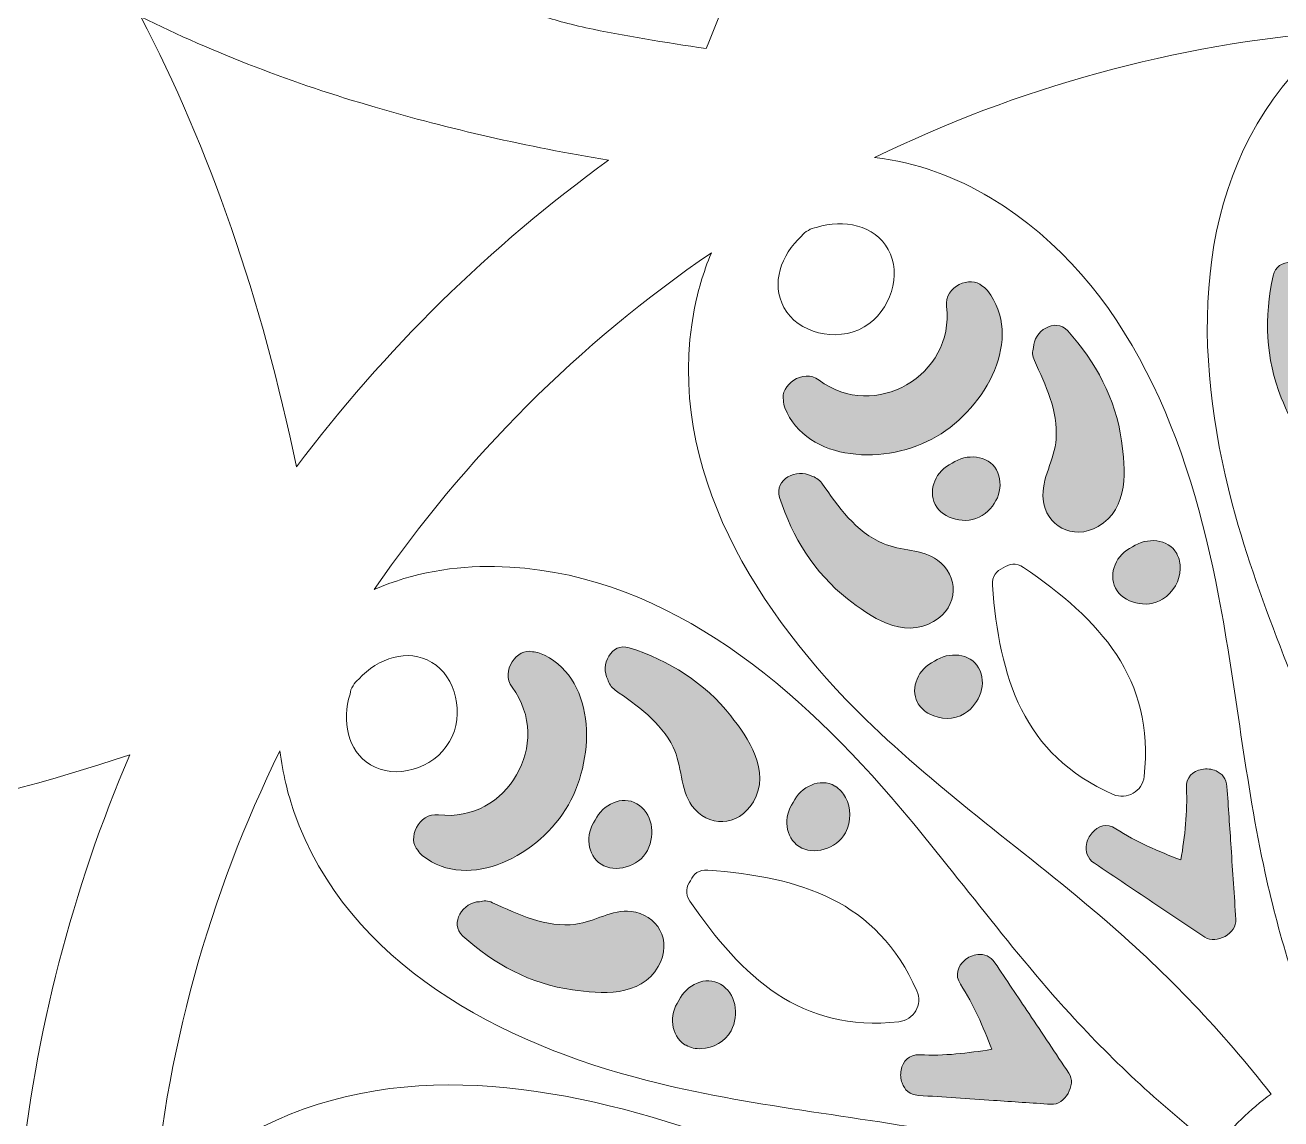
# Model space of a CAD drawing. Header units: millimetres. Extents: x -197 to 1097, y -667 to 136.
# Drawn here: x 317.7 to 378.3, y -41.9 to 10.8 of the extents above; entities that cross this region are included whole.
import ezdxf

# ---------------------------------------------------------------- set-up
doc = ezdxf.new("R2010")
doc.units = ezdxf.units.MM
doc.header["$MEASUREMENT"] = 0
doc.layers.add('engraving', color=7, linetype='Continuous')
doc.layers.add('Layer 5', color=7, linetype='Continuous')

# ---------------------------------------------------------------- blocks, each defined once
blk = doc.blocks.new('block 2')
at = {"layer": 'engraving'}
h = blk.add_hatch(color=1, dxfattribs=at)
h.dxf.hatch_style = 2
edge = h.paths.add_edge_path()
edge.add_spline(control_points=[(381.362, -10.167), (382.821, -10.156), (383.506, -8.852), (383.007, -7.7), (382.641, -6.856), (381.694, -6.427), (381.141, -5.701), (380.264, -4.549), (380.155, -3.046), (380.029, -1.7), (380.007, -1.463), (379.903, -1.276), (379.756, -1.136), (379.369, -0.48), (378.121, -0.36), (377.922, -1.27), (377.491, -3.237), (377.552, -5.251), (378.318, -7.15), (378.817, -8.385), (379.637, -10.181), (381.362, -10.167)], knot_values=[0, 0, 0, 0, 1, 1, 1, 2, 2, 2, 3, 3, 3, 4, 4, 4, 5, 5, 5, 6, 6, 6, 7, 7, 7, 7], degree=3, periodic=1)
h = blk.add_hatch(color=1, dxfattribs=at)
h.dxf.hatch_style = 2
edge = h.paths.add_edge_path()
edge.add_spline(control_points=[(354.373, -7.622), (355.436, -10.274), (359.302, -10.417), (361.691, -9.013), (364.074, -7.611), (365.931, -4.253), (364.145, -1.98), (364.068, -1.882), (363.976, -1.809), (363.879, -1.753), (363.357, -1.228), (362.054, -1.773), (362.171, -2.745), (362.572, -6.063), (358.695, -8.3), (356.023, -6.295), (355.241, -5.708), (354.114, -6.564), (354.309, -7.279), (354.31, -7.391), (354.327, -7.506), (354.373, -7.622)], knot_values=[0, 0, 0, 0, 1, 1, 1, 2, 2, 2, 3, 3, 3, 4, 4, 4, 5, 5, 5, 6, 6, 6, 7, 7, 7, 7], degree=3, periodic=1)
h = blk.add_hatch(color=1, dxfattribs=at)
h.dxf.hatch_style = 2
edge = h.paths.add_edge_path()
edge.add_spline(control_points=[(366.362, -4.725), (366.305, -4.92), (366.308, -5.133), (366.408, -5.35), (366.945, -6.519), (367.551, -7.777), (367.458, -9.133), (367.39, -10.124), (366.734, -11.044), (366.829, -12.035), (366.951, -13.291), (368.231, -14.062), (369.488, -13.349), (370.983, -12.501), (370.806, -10.53), (370.615, -9.214), (370.32, -7.185), (369.378, -5.416), (368.018, -3.924), (367.391, -3.236), (366.369, -3.962), (366.362, -4.725)], knot_values=[0, 0, 0, 0, 1, 1, 1, 2, 2, 2, 3, 3, 3, 4, 4, 4, 5, 5, 5, 6, 6, 6, 7, 7, 7, 7], degree=3, periodic=1)
h = blk.add_hatch(color=1, dxfattribs=at)
h.dxf.hatch_style = 2
edge = h.paths.add_edge_path()
edge.add_spline(control_points=[(364.576, -10.619), (364.178, -9.906), (363.138, -9.814), (362.439, -10.301), (361.661, -10.656), (361.263, -11.568), (361.624, -12.285), (361.981, -12.994), (363.127, -13.306), (363.891, -12.823), (364.666, -12.333), (364.984, -11.353), (364.576, -10.619)], knot_values=[0, 0, 0, 0, 1, 1, 1, 2, 2, 2, 3, 3, 3, 4, 4, 4, 4], degree=3, periodic=1)
h = blk.add_hatch(color=1, dxfattribs=at)
h.dxf.hatch_style = 2
edge = h.paths.add_edge_path()
edge.add_spline(control_points=[(357.403, -16.842), (358.453, -17.662), (360.061, -18.807), (361.548, -17.933), (362.806, -17.194), (362.748, -15.722), (361.739, -14.974), (361, -14.426), (359.965, -14.528), (359.123, -14.175), (357.788, -13.616), (356.942, -12.369), (356.16, -11.266), (356.022, -11.072), (355.839, -10.963), (355.641, -10.914), (354.978, -10.54), (353.838, -11.06), (354.12, -11.947), (354.73, -13.867), (355.791, -15.581), (357.403, -16.842)], knot_values=[0, 0, 0, 0, 1, 1, 1, 2, 2, 2, 3, 3, 3, 4, 4, 4, 5, 5, 5, 6, 6, 6, 7, 7, 7, 7], degree=3, periodic=1)
h = blk.add_hatch(color=1, dxfattribs=at)
h.dxf.hatch_style = 2
edge = h.paths.add_edge_path()
edge.add_spline(control_points=[(370.32, -16.319), (370.677, -17.028), (371.823, -17.34), (372.587, -16.857), (373.119, -16.52), (373.429, -15.952), (373.443, -15.392), (373.449, -15.141), (373.4, -14.891), (373.276, -14.664), (373.274, -14.661), (373.274, -14.657), (373.272, -14.654), (372.874, -13.94), (371.834, -13.848), (371.135, -14.335), (370.357, -14.69), (369.959, -15.602), (370.32, -16.319)], knot_values=[0, 0, 0, 0, 1, 1, 1, 2, 2, 2, 3, 3, 3, 4, 4, 4, 5, 5, 5, 6, 6, 6, 6], degree=3, periodic=1)
h = blk.add_hatch(color=1, dxfattribs=at)
h.dxf.hatch_style = 2
edge = h.paths.add_edge_path()
edge.add_spline(control_points=[(336.903, -29.223), (339.149, -30.988), (342.568, -29.179), (343.935, -26.769), (345.298, -24.363), (345.227, -20.526), (342.544, -19.451), (342.428, -19.405), (342.313, -19.388), (342.2, -19.387), (341.486, -19.194), (340.63, -20.318), (341.217, -21.101), (343.223, -23.774), (340.984, -27.649), (337.668, -27.249), (336.697, -27.132), (336.149, -28.436), (336.675, -28.958), (336.732, -29.055), (336.804, -29.146), (336.903, -29.223)], knot_values=[0, 0, 0, 0, 1, 1, 1, 2, 2, 2, 3, 3, 3, 4, 4, 4, 5, 5, 5, 6, 6, 6, 7, 7, 7, 7], degree=3, periodic=1)
h = blk.add_hatch(color=1, dxfattribs=at)
h.dxf.hatch_style = 2
edge = h.paths.add_edge_path()
edge.add_spline(control_points=[(346.189, -21.238), (347.238, -21.982), (348.392, -22.768), (348.99, -23.989), (349.426, -24.881), (349.318, -26.006), (349.896, -26.817), (350.629, -27.844), (352.123, -27.872), (352.855, -26.626), (353.727, -25.143), (352.587, -23.525), (351.764, -22.481), (350.495, -20.871), (348.794, -19.81), (346.87, -19.198), (345.983, -18.916), (345.461, -20.056), (345.836, -20.72), (345.885, -20.917), (345.994, -21.1), (346.189, -21.238)], knot_values=[0, 0, 0, 0, 1, 1, 1, 2, 2, 2, 3, 3, 3, 4, 4, 4, 5, 5, 5, 6, 6, 6, 7, 7, 7, 7], degree=3, periodic=1)
h = blk.add_hatch(color=1, dxfattribs=at)
h.dxf.hatch_style = 2
edge = h.paths.add_edge_path()
edge.add_spline(control_points=[(361.584, -19.849), (360.807, -20.204), (360.409, -21.116), (360.769, -21.833), (360.78, -21.854), (360.798, -21.871), (360.81, -21.892), (360.934, -22.103), (361.128, -22.274), (361.361, -22.396), (361.862, -22.657), (362.531, -22.691), (363.036, -22.371), (363.811, -21.881), (364.13, -20.901), (363.721, -20.168), (363.323, -19.454), (362.284, -19.362), (361.584, -19.849)], knot_values=[0, 0, 0, 0, 1, 1, 1, 2, 2, 2, 3, 3, 3, 4, 4, 4, 5, 5, 5, 6, 6, 6, 6], degree=3, periodic=1)
h = blk.add_hatch(color=1, dxfattribs=at)
h.dxf.hatch_style = 2
edge = h.paths.add_edge_path()
edge.add_spline(control_points=[(370.343, -27.925), (369.91, -27.634), (369.468, -27.791), (369.192, -28.115), (369.054, -28.272), (368.959, -28.468), (368.922, -28.671), (368.86, -29.005), (368.955, -29.357), (369.305, -29.584), (370.309, -30.258), (371.313, -30.931), (372.318, -31.604), (373.09, -32.121), (373.861, -32.638), (374.632, -33.155), (375.182, -33.525), (376.173, -32.953), (376.128, -32.291), (376.05, -31.141), (375.973, -29.991), (375.896, -28.84), (375.831, -27.858), (375.765, -26.875), (375.698, -25.893), (375.679, -25.51), (375.46, -25.259), (375.177, -25.133), (374.964, -25.038), (374.715, -25.014), (374.483, -25.06), (374.065, -25.137), (373.708, -25.44), (373.743, -25.961), (373.802, -27.125), (373.665, -28.273), (373.477, -29.427), (372.383, -29.013), (371.321, -28.558), (370.343, -27.925)], knot_values=[0, 0, 0, 0, 1, 1, 1, 2, 2, 2, 3, 3, 3, 4, 4, 4, 5, 5, 5, 6, 6, 6, 7, 7, 7, 8, 8, 8, 9, 9, 9, 10, 10, 10, 11, 11, 11, 12, 12, 12, 13, 13, 13, 13], degree=3, periodic=1)
h = blk.add_hatch(color=1, dxfattribs=at)
h.dxf.hatch_style = 2
edge = h.paths.add_edge_path()
edge.add_spline(control_points=[(357.293, -28.114), (357.586, -27.556), (357.57, -26.909), (357.302, -26.417), (357.182, -26.197), (357.015, -26.005), (356.794, -25.87), (356.791, -25.868), (356.788, -25.865), (356.785, -25.863), (356.083, -25.444), (355.137, -25.884), (354.775, -26.656), (354.279, -27.352), (354.391, -28.341), (355.061, -28.781), (355.725, -29.217), (356.874, -28.914), (357.293, -28.114)], knot_values=[0, 0, 0, 0, 1, 1, 1, 2, 2, 2, 3, 3, 3, 4, 4, 4, 5, 5, 5, 6, 6, 6, 6], degree=3, periodic=1)
h = blk.add_hatch(color=1, dxfattribs=at)
h.dxf.hatch_style = 2
edge = h.paths.add_edge_path()
edge.add_spline(control_points=[(345.513, -29.636), (346.177, -30.072), (347.326, -29.769), (347.746, -28.969), (348.171, -28.156), (347.957, -27.148), (347.237, -26.718), (346.535, -26.298), (345.589, -26.739), (345.227, -27.51), (344.731, -28.206), (344.843, -29.195), (345.513, -29.636)], knot_values=[0, 0, 0, 0, 1, 1, 1, 2, 2, 2, 3, 3, 3, 4, 4, 4, 4], degree=3, periodic=1)
h = blk.add_hatch(color=1, dxfattribs=at)
h.dxf.hatch_style = 2
edge = h.paths.add_edge_path()
edge.add_spline(control_points=[(346.957, -31.907), (346.043, -31.802), (345.198, -32.408), (344.293, -32.523), (342.857, -32.707), (341.501, -32.05), (340.272, -31.486), (340.055, -31.386), (339.842, -31.383), (339.647, -31.44), (338.885, -31.448), (338.158, -32.468), (338.846, -33.095), (340.334, -34.453), (342.109, -35.407), (344.136, -35.692), (345.456, -35.879), (347.421, -36.066), (348.271, -34.566), (348.991, -33.296), (348.205, -32.051), (346.957, -31.907)], knot_values=[0, 0, 0, 0, 1, 1, 1, 2, 2, 2, 3, 3, 3, 4, 4, 4, 5, 5, 5, 6, 6, 6, 7, 7, 7, 7], degree=3, periodic=1)
h = blk.add_hatch(color=1, dxfattribs=at)
h.dxf.hatch_style = 2
edge = h.paths.add_edge_path()
edge.add_spline(control_points=[(359.982, -39.561), (359.941, -39.766), (359.957, -39.983), (360.026, -40.178), (360.139, -40.498), (360.398, -40.755), (360.815, -40.776), (362.021, -40.859), (363.228, -40.939), (364.434, -41.019), (365.361, -41.081), (366.287, -41.143), (367.214, -41.206), (367.875, -41.251), (368.447, -40.26), (368.077, -39.71), (367.435, -38.753), (366.793, -37.795), (366.151, -36.837), (365.603, -36.019), (365.055, -35.2), (364.506, -34.383), (364.298, -34.061), (363.983, -33.954), (363.674, -33.986), (363.442, -34.011), (363.214, -34.114), (363.037, -34.269), (362.713, -34.546), (362.556, -34.987), (362.847, -35.421), (363.48, -36.399), (363.935, -37.461), (364.349, -38.555), (363.195, -38.743), (362.047, -38.88), (360.884, -38.821), (360.363, -38.786), (360.059, -39.143), (359.982, -39.561)], knot_values=[0, 0, 0, 0, 1, 1, 1, 2, 2, 2, 3, 3, 3, 4, 4, 4, 5, 5, 5, 6, 6, 6, 7, 7, 7, 8, 8, 8, 9, 9, 9, 10, 10, 10, 11, 11, 11, 12, 12, 12, 13, 13, 13, 13], degree=3, periodic=1)
h = blk.add_hatch(color=1, dxfattribs=at)
h.dxf.hatch_style = 2
edge = h.paths.add_edge_path()
edge.add_spline(control_points=[(349.547, -38.332), (349.567, -38.345), (349.591, -38.351), (349.612, -38.363), (349.825, -38.484), (350.078, -38.535), (350.341, -38.523), (350.906, -38.499), (351.502, -38.194), (351.78, -37.665), (352.205, -36.853), (351.992, -35.844), (351.271, -35.414), (350.569, -34.995), (349.623, -35.435), (349.261, -36.206), (348.765, -36.903), (348.877, -37.891), (349.547, -38.332)], knot_values=[0, 0, 0, 0, 1, 1, 1, 2, 2, 2, 3, 3, 3, 4, 4, 4, 5, 5, 5, 6, 6, 6, 6], degree=3, periodic=1)
at = {"layer": 'engraving', "lineweight": 0}
for points, knots in [([(381.362, -10.167), (382.821, -10.156), (383.506, -8.852), (383.007, -7.7), (382.641, -6.856), (381.694, -6.427), (381.141, -5.701), (380.264, -4.549), (380.155, -3.046), (380.029, -1.7), (380.007, -1.463), (379.903, -1.276), (379.756, -1.136), (379.369, -0.48), (378.121, -0.36), (377.922, -1.27), (377.491, -3.237), (377.552, -5.251), (378.318, -7.15), (378.817, -8.385), (379.637, -10.181), (381.362, -10.167)], [0, 0, 0, 0, 1, 1, 1, 2, 2, 2, 3, 3, 3, 4, 4, 4, 5, 5, 5, 6, 6, 6, 7, 7, 7, 7]), ([(354.373, -7.622), (355.436, -10.274), (359.302, -10.417), (361.691, -9.013), (364.074, -7.611), (365.931, -4.253), (364.145, -1.98), (364.068, -1.882), (363.976, -1.809), (363.879, -1.753), (363.357, -1.228), (362.054, -1.773), (362.171, -2.745), (362.572, -6.063), (358.695, -8.3), (356.023, -6.295), (355.241, -5.708), (354.114, -6.564), (354.309, -7.279), (354.31, -7.391), (354.327, -7.506), (354.373, -7.622)], [0, 0, 0, 0, 1, 1, 1, 2, 2, 2, 3, 3, 3, 4, 4, 4, 5, 5, 5, 6, 6, 6, 7, 7, 7, 7]), ([(366.362, -4.725), (366.305, -4.92), (366.308, -5.133), (366.408, -5.35), (366.945, -6.519), (367.551, -7.777), (367.458, -9.133), (367.39, -10.124), (366.734, -11.044), (366.829, -12.035), (366.951, -13.291), (368.231, -14.062), (369.488, -13.349), (370.983, -12.501), (370.806, -10.53), (370.615, -9.214), (370.32, -7.185), (369.378, -5.416), (368.018, -3.924), (367.391, -3.236), (366.369, -3.962), (366.362, -4.725)], [0, 0, 0, 0, 1, 1, 1, 2, 2, 2, 3, 3, 3, 4, 4, 4, 5, 5, 5, 6, 6, 6, 7, 7, 7, 7]), ([(364.576, -10.619), (364.178, -9.906), (363.138, -9.814), (362.439, -10.301), (361.661, -10.656), (361.263, -11.568), (361.624, -12.285), (361.981, -12.994), (363.127, -13.306), (363.891, -12.823), (364.666, -12.333), (364.984, -11.353), (364.576, -10.619)], [0, 0, 0, 0, 1, 1, 1, 2, 2, 2, 3, 3, 3, 4, 4, 4, 4]), ([(357.403, -16.842), (358.453, -17.662), (360.061, -18.807), (361.548, -17.933), (362.806, -17.194), (362.748, -15.722), (361.739, -14.974), (361, -14.426), (359.965, -14.528), (359.123, -14.175), (357.788, -13.616), (356.942, -12.369), (356.16, -11.266), (356.022, -11.072), (355.839, -10.963), (355.641, -10.914), (354.978, -10.54), (353.838, -11.06), (354.12, -11.947), (354.73, -13.867), (355.791, -15.581), (357.403, -16.842)], [0, 0, 0, 0, 1, 1, 1, 2, 2, 2, 3, 3, 3, 4, 4, 4, 5, 5, 5, 6, 6, 6, 7, 7, 7, 7]), ([(370.32, -16.319), (370.677, -17.028), (371.823, -17.34), (372.587, -16.857), (373.119, -16.52), (373.429, -15.952), (373.443, -15.392), (373.449, -15.141), (373.4, -14.891), (373.276, -14.664), (373.274, -14.661), (373.274, -14.657), (373.272, -14.654), (372.874, -13.94), (371.834, -13.848), (371.135, -14.335), (370.357, -14.69), (369.959, -15.602), (370.32, -16.319)], [0, 0, 0, 0, 1, 1, 1, 2, 2, 2, 3, 3, 3, 4, 4, 4, 5, 5, 5, 6, 6, 6, 6]), ([(336.903, -29.223), (339.149, -30.988), (342.568, -29.179), (343.935, -26.769), (345.298, -24.363), (345.227, -20.526), (342.544, -19.451), (342.428, -19.405), (342.313, -19.388), (342.2, -19.387), (341.486, -19.194), (340.63, -20.318), (341.217, -21.101), (343.223, -23.774), (340.984, -27.649), (337.668, -27.249), (336.697, -27.132), (336.149, -28.436), (336.675, -28.958), (336.732, -29.055), (336.804, -29.146), (336.903, -29.223)], [0, 0, 0, 0, 1, 1, 1, 2, 2, 2, 3, 3, 3, 4, 4, 4, 5, 5, 5, 6, 6, 6, 7, 7, 7, 7]), ([(346.189, -21.238), (347.238, -21.982), (348.392, -22.768), (348.99, -23.989), (349.426, -24.881), (349.318, -26.006), (349.896, -26.817), (350.629, -27.844), (352.123, -27.872), (352.855, -26.626), (353.727, -25.143), (352.587, -23.525), (351.764, -22.481), (350.495, -20.871), (348.794, -19.81), (346.87, -19.198), (345.983, -18.916), (345.461, -20.056), (345.836, -20.72), (345.885, -20.917), (345.994, -21.1), (346.189, -21.238)], [0, 0, 0, 0, 1, 1, 1, 2, 2, 2, 3, 3, 3, 4, 4, 4, 5, 5, 5, 6, 6, 6, 7, 7, 7, 7]), ([(361.584, -19.849), (360.807, -20.204), (360.409, -21.116), (360.769, -21.833), (360.78, -21.854), (360.798, -21.871), (360.81, -21.892), (360.934, -22.103), (361.128, -22.274), (361.361, -22.396), (361.862, -22.657), (362.531, -22.691), (363.036, -22.371), (363.811, -21.881), (364.13, -20.901), (363.721, -20.168), (363.323, -19.454), (362.284, -19.362), (361.584, -19.849)], [0, 0, 0, 0, 1, 1, 1, 2, 2, 2, 3, 3, 3, 4, 4, 4, 5, 5, 5, 6, 6, 6, 6]), ([(370.343, -27.925), (369.91, -27.634), (369.468, -27.791), (369.192, -28.115), (369.054, -28.272), (368.959, -28.468), (368.922, -28.671), (368.86, -29.005), (368.955, -29.357), (369.305, -29.584), (370.309, -30.258), (371.313, -30.931), (372.318, -31.604), (373.09, -32.121), (373.861, -32.638), (374.632, -33.155), (375.182, -33.525), (376.173, -32.953), (376.128, -32.291), (376.05, -31.141), (375.973, -29.991), (375.896, -28.84), (375.831, -27.858), (375.765, -26.875), (375.698, -25.893), (375.679, -25.51), (375.46, -25.259), (375.177, -25.133), (374.964, -25.038), (374.715, -25.014), (374.483, -25.06), (374.065, -25.137), (373.708, -25.44), (373.743, -25.961), (373.802, -27.125), (373.665, -28.273), (373.477, -29.427), (372.383, -29.013), (371.321, -28.558), (370.343, -27.925)], [0, 0, 0, 0, 1, 1, 1, 2, 2, 2, 3, 3, 3, 4, 4, 4, 5, 5, 5, 6, 6, 6, 7, 7, 7, 8, 8, 8, 9, 9, 9, 10, 10, 10, 11, 11, 11, 12, 12, 12, 13, 13, 13, 13]), ([(357.293, -28.114), (357.586, -27.556), (357.57, -26.909), (357.302, -26.417), (357.182, -26.197), (357.015, -26.005), (356.794, -25.87), (356.791, -25.868), (356.788, -25.865), (356.785, -25.863), (356.083, -25.444), (355.137, -25.884), (354.775, -26.656), (354.279, -27.352), (354.391, -28.341), (355.061, -28.781), (355.725, -29.217), (356.874, -28.914), (357.293, -28.114)], [0, 0, 0, 0, 1, 1, 1, 2, 2, 2, 3, 3, 3, 4, 4, 4, 5, 5, 5, 6, 6, 6, 6]), ([(345.513, -29.636), (346.177, -30.072), (347.326, -29.769), (347.746, -28.969), (348.171, -28.156), (347.957, -27.148), (347.237, -26.718), (346.535, -26.298), (345.589, -26.739), (345.227, -27.51), (344.731, -28.206), (344.843, -29.195), (345.513, -29.636)], [0, 0, 0, 0, 1, 1, 1, 2, 2, 2, 3, 3, 3, 4, 4, 4, 4]), ([(346.957, -31.907), (346.043, -31.802), (345.198, -32.408), (344.293, -32.523), (342.857, -32.707), (341.501, -32.05), (340.272, -31.486), (340.055, -31.386), (339.842, -31.383), (339.647, -31.44), (338.885, -31.448), (338.158, -32.468), (338.846, -33.095), (340.334, -34.453), (342.109, -35.407), (344.136, -35.692), (345.456, -35.879), (347.421, -36.066), (348.271, -34.566), (348.991, -33.296), (348.205, -32.051), (346.957, -31.907)], [0, 0, 0, 0, 1, 1, 1, 2, 2, 2, 3, 3, 3, 4, 4, 4, 5, 5, 5, 6, 6, 6, 7, 7, 7, 7]), ([(359.982, -39.561), (359.941, -39.766), (359.957, -39.983), (360.026, -40.178), (360.139, -40.498), (360.398, -40.755), (360.815, -40.776), (362.021, -40.859), (363.228, -40.939), (364.434, -41.019), (365.361, -41.081), (366.287, -41.143), (367.214, -41.206), (367.875, -41.251), (368.447, -40.26), (368.077, -39.71), (367.435, -38.753), (366.793, -37.795), (366.151, -36.837), (365.603, -36.019), (365.055, -35.2), (364.506, -34.383), (364.298, -34.061), (363.983, -33.954), (363.674, -33.986), (363.442, -34.011), (363.214, -34.114), (363.037, -34.269), (362.713, -34.546), (362.556, -34.987), (362.847, -35.421), (363.48, -36.399), (363.935, -37.461), (364.349, -38.555), (363.195, -38.743), (362.047, -38.88), (360.884, -38.821), (360.363, -38.786), (360.059, -39.143), (359.982, -39.561)], [0, 0, 0, 0, 1, 1, 1, 2, 2, 2, 3, 3, 3, 4, 4, 4, 5, 5, 5, 6, 6, 6, 7, 7, 7, 8, 8, 8, 9, 9, 9, 10, 10, 10, 11, 11, 11, 12, 12, 12, 13, 13, 13, 13]), ([(349.547, -38.332), (349.567, -38.345), (349.591, -38.351), (349.612, -38.363), (349.825, -38.484), (350.078, -38.535), (350.341, -38.523), (350.906, -38.499), (351.502, -38.194), (351.78, -37.665), (352.205, -36.853), (351.992, -35.844), (351.271, -35.414), (350.569, -34.995), (349.623, -35.435), (349.261, -36.206), (348.765, -36.903), (348.877, -37.891), (349.547, -38.332)], [0, 0, 0, 0, 1, 1, 1, 2, 2, 2, 3, 3, 3, 4, 4, 4, 5, 5, 5, 6, 6, 6, 6])]:
    blk.add_open_spline(points, degree=3, knots=knots, dxfattribs=at)

msp = doc.modelspace()

# ---------------------------------------------------------------- linework, layer by layer
at = {"layer": 'Layer 5', "lineweight": 0}
for points, knots in [([(577.258, -48.982), (577.258, -48.982), (556.157, -24.14), (556.157, -24.14), (558.66, -25.373), (561.462, -25.238), (563.306, -22.125), (566.591, -16.58), (561.229, -9.823), (557.774, -5.756), (553.219, -0.395), (547.683, 4.04), (542.116, 8.296), (542.052, 8.345), (541.988, 8.38), (541.925, 8.407), (539.241, 10.859), (536.129, 12.852), (532.93, 14.607), (533.15, 15.085), (533.369, 15.567), (533.586, 16.053), (534.043, 15.912), (534.499, 15.759), (534.95, 15.579), (537.777, 14.447), (540.339, 12.805), (543.034, 11.412), (545.808, 9.977), (549.035, 8.883), (552.111, 9.89), (554.453, 10.657), (556.399, 12.631), (557.003, 15.01), (557.641, 17.52), (556.783, 20.129), (554.577, 21.637), (552.02, 23.386), (548.837, 23.111), (545.979, 22.579), (542.372, 21.907), (538.844, 20.855), (535.281, 20.023), (537.088, 24.447), (538.749, 29.154), (540.247, 34.108), (540.569, 35.174), (540.426, 36.35), (539.857, 37.337), (539.287, 38.324), (538.339, 39.036), (537.254, 39.29), (531.402, 40.66), (525.732, 41.666), (520.299, 42.317), (523.166, 45.555), (526.393, 48.491), (529.215, 51.791), (531.105, 54), (532.935, 56.619), (532.699, 59.708), (532.496, 62.372), (530.665, 64.42), (528.172, 65.123), (525.81, 65.789), (523.128, 65.09), (521.293, 63.446), (518.883, 61.285), (518.216, 57.943), (518.072, 54.824), (517.931, 51.793), (518.072, 48.753), (517.639, 45.739), (517.487, 44.685), (517.24, 43.668), (516.921, 42.678), (516.526, 42.715), (516.128, 42.757), (515.736, 42.789), (515.909, 46.98), (515.818, 51.267), (514.916, 55.366), (514.923, 55.434), (514.925, 55.507), (514.915, 55.587), (514.012, 62.536), (512.94, 69.548), (510.574, 76.173), (508.779, 81.199), (505.609, 89.221), (499.164, 89.149), (495.821, 89.112), (494.272, 87.093), (493.911, 84.59), (493.911, 84.59), (484.417, 111.176), (484.417, 111.176), (484.417, 111.176), (483.804, 112.887), (483.804, 112.887), (483.101, 114.677), (481.282, 115.728), (479.351, 115.44), (479.351, 115.44), (446.037, 109.358), (446.037, 109.358), (448.869, 110.84), (450.706, 113.539), (448.724, 117.063), (445.564, 122.68), (437.032, 121.415), (431.781, 120.456), (424.861, 119.193), (418.253, 116.616), (411.783, 113.923), (411.709, 113.892), (411.647, 113.854), (411.591, 113.813), (408.184, 112.733), (404.954, 111.072), (401.882, 109.217), (401.569, 109.657), (401.252, 110.097), (400.931, 110.537), (401.241, 110.819), (401.559, 111.095), (401.893, 111.358), (404.286, 113.24), (406.989, 114.638), (409.544, 116.275), (412.173, 117.96), (414.734, 120.208), (415.4, 123.376), (415.907, 125.787), (415.17, 128.459), (413.412, 130.172), (411.558, 131.98), (408.869, 132.541), (406.46, 131.385), (403.667, 130.044), (402.314, 127.151), (401.345, 124.409), (400.145, 121.013), (399.301, 117.499), (398.266, 114.058), (395.433, 117.681), (392.308, 121.317), (388.912, 124.935), (388.151, 125.747), (387.06, 126.212), (385.92, 126.212), (384.78, 126.212), (383.69, 125.746), (382.928, 124.935), (378.724, 120.455), (374.935, 115.948), (371.602, 111.473), (370.123, 115.746), (369.178, 120.215), (367.665, 124.498), (366.696, 127.239), (365.344, 130.133), (362.551, 131.473), (360.141, 132.63), (357.453, 132.068), (355.598, 130.261), (353.84, 128.548), (353.104, 125.875), (353.611, 123.464), (354.276, 120.297), (356.837, 118.049), (359.467, 116.364), (362.021, 114.727), (364.724, 113.329), (367.118, 111.446), (368.091, 110.681), (368.953, 109.825), (369.743, 108.91), (369.54, 108.624), (369.338, 108.338), (369.14, 108.052), (369.126, 108.062), (369.115, 108.074), (369.1, 108.084), (365.446, 110.421), (361.563, 112.588), (357.419, 113.901), (357.364, 113.942), (357.302, 113.98), (357.228, 114.011), (350.758, 116.704), (344.149, 119.281), (337.229, 120.545), (331.979, 121.504), (323.447, 122.769), (320.287, 117.152), (318.553, 114.069), (319.741, 111.618), (321.961, 110.06), (321.961, 110.06), (294.255, 115.12), (294.255, 115.12), (294.255, 115.12), (292.463, 115.444), (292.463, 115.444), (290.559, 115.727), (288.74, 114.675), (288.029, 112.866), (288.029, 112.866), (275.706, 78.362), (275.706, 78.362), (276.973, 82.406), (276.154, 87.368), (270.892, 87.426), (264.447, 87.498), (261.277, 79.477), (259.482, 74.45), (257.116, 67.825), (256.044, 60.814), (255.141, 53.864), (255.131, 53.784), (255.133, 53.712), (255.14, 53.643), (254.349, 50.048), (254.182, 46.308), (254.269, 42.615), (253.754, 42.564), (253.241, 42.515), (252.722, 42.458), (252.601, 42.97), (252.493, 43.487), (252.417, 44.017), (251.984, 47.031), (252.125, 50.071), (251.984, 53.101), (251.84, 56.221), (251.173, 59.563), (248.763, 61.723), (246.928, 63.368), (244.246, 64.066), (241.884, 63.4), (239.391, 62.698), (237.56, 60.65), (237.357, 57.985), (237.121, 54.896), (238.951, 52.278), (240.841, 50.068), (243.272, 47.226), (246.006, 44.654), (248.55, 41.925), (244.035, 41.285), (239.372, 40.411), (234.586, 39.29), (233.502, 39.035), (232.554, 38.324), (231.984, 37.337), (231.414, 36.35), (231.272, 35.173), (231.594, 34.107), (233.348, 28.308), (235.324, 22.844), (237.497, 17.781), (232.943, 18.629), (228.498, 20.093), (223.924, 20.944), (221.066, 21.476), (217.883, 21.751), (215.326, 20.003), (213.12, 18.495), (212.262, 15.885), (212.9, 13.375), (213.504, 10.997), (215.45, 9.023), (217.792, 8.256), (220.868, 7.249), (224.095, 8.343), (226.869, 9.777), (229.564, 11.171), (232.126, 12.813), (234.953, 13.945), (236.189, 14.439), (237.451, 14.772), (238.729, 15), (238.871, 14.689), (239.014, 14.381), (239.158, 14.074), (239.059, 14.06), (238.959, 14.033), (238.856, 13.98), (235.006, 11.985), (231.187, 9.705), (227.978, 6.773), (227.915, 6.746), (227.851, 6.711), (227.787, 6.662), (222.22, 2.405), (216.684, -2.029), (212.129, -7.39), (208.674, -11.458), (203.312, -18.214), (206.597, -23.759), (208.712, -27.332), (212.089, -26.983), (214.83, -25.145), (214.83, -25.145), (195.758, -47.595), (195.758, -47.595), (195.758, -47.595), (194.582, -48.982), (194.582, -48.982), (193.383, -50.487), (193.383, -52.589), (194.597, -54.112), (194.597, -54.112), (217.806, -81.434), (217.806, -81.434), (214.929, -78.439), (210.295, -76.921), (207.642, -81.4), (204.358, -86.945), (209.719, -93.701), (213.175, -97.769), (217.73, -103.13), (223.265, -107.564), (228.833, -111.821), (228.897, -111.87), (228.96, -111.904), (229.024, -111.932), (231.861, -114.524), (235.175, -116.606), (238.567, -118.433), (238.368, -118.872), (238.17, -119.315), (237.974, -119.761), (237.309, -119.58), (236.65, -119.364), (235.999, -119.103), (233.172, -117.972), (230.609, -116.33), (227.915, -114.936), (225.141, -113.502), (221.913, -112.408), (218.837, -113.415), (216.496, -114.182), (214.55, -116.155), (213.945, -118.534), (213.307, -121.044), (214.165, -123.654), (216.371, -125.162), (218.929, -126.91), (222.111, -126.635), (224.97, -126.103), (228.84, -125.383), (232.619, -124.225), (236.449, -123.371), (234.685, -127.716), (233.061, -132.331), (231.594, -137.183), (231.272, -138.248), (231.414, -139.425), (231.984, -140.412), (232.554, -141.4), (233.502, -142.111), (234.587, -142.366), (240.278, -143.698), (245.797, -144.687), (251.092, -145.339), (248.12, -148.779), (244.701, -151.846), (241.733, -155.316), (239.843, -157.525), (238.014, -160.144), (238.249, -163.232), (238.452, -165.897), (240.283, -167.945), (242.776, -168.647), (245.138, -169.313), (247.821, -168.615), (249.655, -166.97), (252.066, -164.81), (252.732, -161.468), (252.877, -158.349), (253.017, -155.318), (252.876, -152.278), (253.31, -149.264), (253.488, -148.025), (253.803, -146.838), (254.207, -145.685), (254.553, -145.719), (254.899, -145.754), (255.242, -145.785), (255.239, -145.812), (255.232, -145.837), (255.231, -145.866), (255.033, -150.198), (255.099, -154.645), (256.033, -158.89), (256.025, -158.959), (256.023, -159.031), (256.034, -159.111), (256.936, -166.061), (258.009, -173.072), (260.374, -179.697), (262.169, -184.724), (265.34, -192.745), (271.784, -192.673), (276.54, -192.62), (277.668, -188.562), (276.906, -184.795), (276.906, -184.795), (287.424, -214.251), (287.424, -214.251), (287.424, -214.251), (288.038, -215.965), (288.038, -215.965), (288.743, -217.758), (290.563, -218.808), (292.489, -218.516), (292.489, -218.516), (325.963, -212.405), (325.963, -212.405), (322.571, -213.732), (320.006, -216.644), (322.225, -220.588), (325.385, -226.205), (333.917, -224.94), (339.167, -223.981), (346.087, -222.717), (352.696, -220.14), (359.166, -217.447), (359.24, -217.416), (359.302, -217.378), (359.357, -217.337), (363.079, -216.158), (366.589, -214.288), (369.912, -212.227), (370.184, -212.609), (370.459, -212.991), (370.737, -213.374), (370.212, -213.905), (369.655, -214.411), (369.056, -214.882), (366.662, -216.765), (363.959, -218.163), (361.405, -219.8), (358.775, -221.485), (356.214, -223.733), (355.549, -226.901), (355.042, -229.312), (355.778, -231.984), (357.536, -233.697), (359.391, -235.504), (362.08, -236.066), (364.489, -234.909), (367.282, -233.569), (368.635, -230.675), (369.603, -227.934), (370.937, -224.16), (371.831, -220.241), (373.036, -216.438), (376.01, -220.291), (379.315, -224.161), (382.928, -228.01), (383.69, -228.822), (384.78, -229.288), (385.921, -229.288), (387.06, -229.288), (388.15, -228.823), (388.913, -228.011), (392.817, -223.85), (396.362, -219.667), (399.518, -215.507), (400.899, -219.625), (401.83, -223.909), (403.283, -228.022), (404.252, -230.764), (405.605, -233.657), (408.398, -234.998), (410.807, -236.154), (413.496, -235.593), (415.351, -233.785), (417.108, -232.072), (417.845, -229.4), (417.338, -226.989), (416.672, -223.821), (414.111, -221.573), (411.482, -219.888), (408.927, -218.251), (406.225, -216.853), (403.831, -214.971), (402.986, -214.307), (402.222, -213.577), (401.519, -212.798), (401.751, -212.476), (401.979, -212.154), (402.206, -211.833), (405.756, -214.083), (409.52, -216.155), (413.529, -217.426), (413.585, -217.467), (413.647, -217.505), (413.721, -217.536), (420.191, -220.229), (426.799, -222.806), (433.719, -224.07), (438.97, -225.028), (447.502, -226.293), (450.662, -220.676), (452.784, -216.904), (450.53, -214.076), (447.362, -212.676), (447.362, -212.676), (477.588, -218.195), (477.588, -218.195), (477.588, -218.195), (479.377, -218.52), (479.377, -218.52), (481.278, -218.803), (483.1, -217.752), (483.812, -215.942), (483.812, -215.942), (494.719, -185.4), (494.719, -185.4), (494.791, -188.341), (496.281, -190.909), (500.057, -190.951), (506.501, -191.023), (509.672, -183.001), (511.467, -177.975), (513.832, -171.35), (514.904, -164.338), (515.807, -157.389), (515.818, -157.309), (515.816, -157.236), (515.808, -157.168), (516.625, -153.455), (516.778, -149.588), (516.671, -145.778), (517.16, -145.733), (517.651, -145.686), (518.145, -145.636), (518.304, -146.259), (518.438, -146.892), (518.531, -147.541), (518.965, -150.555), (518.824, -153.595), (518.964, -156.626), (519.109, -159.745), (519.775, -163.087), (522.186, -165.248), (524.02, -166.892), (526.703, -167.591), (529.065, -166.925), (531.558, -166.222), (533.389, -164.174), (533.592, -161.51), (533.827, -158.421), (531.998, -155.802), (530.108, -153.593), (527.592, -150.652), (524.754, -147.999), (522.137, -145.165), (527.007, -144.515), (532.061, -143.582), (537.256, -142.365), (538.34, -142.111), (539.288, -141.399), (539.857, -140.412), (540.427, -139.425), (540.569, -138.248), (540.246, -137.183), (538.572, -131.643), (536.692, -126.411), (534.633, -121.539), (538.776, -122.403), (542.847, -123.692), (547.024, -124.469), (549.883, -125.001), (553.065, -125.276), (555.623, -123.528), (557.829, -122.02), (558.687, -119.41), (558.049, -116.9), (557.444, -114.521), (555.498, -112.547), (553.157, -111.781), (550.081, -110.774), (546.853, -111.868), (544.079, -113.302), (541.385, -114.696), (538.822, -116.338), (535.995, -117.469), (535.084, -117.834), (534.159, -118.108), (533.224, -118.321), (533.05, -117.939), (532.875, -117.561), (532.699, -117.184), (536.342, -115.264), (539.93, -113.075), (542.97, -110.298), (543.034, -110.27), (543.098, -110.235), (543.162, -110.187), (548.729, -105.93), (554.264, -101.496), (558.819, -96.134), (562.275, -92.067), (567.636, -85.31), (564.352, -79.765), (562.491, -76.624), (559.656, -76.517), (557.135, -77.785), (557.135, -77.785), (576.083, -55.481), (576.083, -55.481), (576.083, -55.481), (577.258, -54.095), (577.258, -54.095), (578.458, -52.59), (578.458, -50.487), (577.258, -48.982)], [0, 0, 0, 0, 1, 1, 1, 2, 2, 2, 3, 3, 3, 4, 4, 4, 5, 5, 5, 6, 6, 6, 7, 7, 7, 8, 8, 8, 9, 9, 9, 10, 10, 10, 11, 11, 11, 12, 12, 12, 13, 13, 13, 14, 14, 14, 15, 15, 15, 16, 16, 16, 17, 17, 17, 18, 18, 18, 19, 19, 19, 20, 20, 20, 21, 21, 21, 22, 22, 22, 23, 23, 23, 24, 24, 24, 25, 25, 25, 26, 26, 26, 27, 27, 27, 28, 28, 28, 29, 29, 29, 30, 30, 30, 31, 31, 31, 32, 32, 32, 33, 33, 33, 34, 34, 34, 35, 35, 35, 36, 36, 36, 37, 37, 37, 38, 38, 38, 39, 39, 39, 40, 40, 40, 41, 41, 41, 42, 42, 42, 43, 43, 43, 44, 44, 44, 45, 45, 45, 46, 46, 46, 47, 47, 47, 48, 48, 48, 49, 49, 49, 50, 50, 50, 51, 51, 51, 52, 52, 52, 53, 53, 53, 54, 54, 54, 55, 55, 55, 56, 56, 56, 57, 57, 57, 58, 58, 58, 59, 59, 59, 60, 60, 60, 61, 61, 61, 62, 62, 62, 63, 63, 63, 64, 64, 64, 65, 65, 65, 66, 66, 66, 67, 67, 67, 68, 68, 68, 69, 69, 69, 70, 70, 70, 71, 71, 71, 72, 72, 72, 73, 73, 73, 74, 74, 74, 75, 75, 75, 76, 76, 76, 77, 77, 77, 78, 78, 78, 79, 79, 79, 80, 80, 80, 81, 81, 81, 82, 82, 82, 83, 83, 83, 84, 84, 84, 85, 85, 85, 86, 86, 86, 87, 87, 87, 88, 88, 88, 89, 89, 89, 90, 90, 90, 91, 91, 91, 92, 92, 92, 93, 93, 93, 94, 94, 94, 95, 95, 95, 96, 96, 96, 97, 97, 97, 98, 98, 98, 99, 99, 99, 100, 100, 100, 101, 101, 101, 102, 102, 102, 103, 103, 103, 104, 104, 104, 105, 105, 105, 106, 106, 106, 107, 107, 107, 108, 108, 108, 109, 109, 109, 110, 110, 110, 111, 111, 111, 112, 112, 112, 113, 113, 113, 114, 114, 114, 115, 115, 115, 116, 116, 116, 117, 117, 117, 118, 118, 118, 119, 119, 119, 120, 120, 120, 121, 121, 121, 122, 122, 122, 123, 123, 123, 124, 124, 124, 125, 125, 125, 126, 126, 126, 127, 127, 127, 128, 128, 128, 129, 129, 129, 130, 130, 130, 131, 131, 131, 132, 132, 132, 133, 133, 133, 134, 134, 134, 135, 135, 135, 136, 136, 136, 137, 137, 137, 138, 138, 138, 139, 139, 139, 140, 140, 140, 141, 141, 141, 142, 142, 142, 143, 143, 143, 144, 144, 144, 145, 145, 145, 146, 146, 146, 147, 147, 147, 148, 148, 148, 149, 149, 149, 150, 150, 150, 151, 151, 151, 152, 152, 152, 153, 153, 153, 154, 154, 154, 155, 155, 155, 156, 156, 156, 157, 157, 157, 158, 158, 158, 159, 159, 159, 160, 160, 160, 161, 161, 161, 162, 162, 162, 163, 163, 163, 164, 164, 164, 165, 165, 165, 166, 166, 166, 167, 167, 167, 168, 168, 168, 169, 169, 169, 170, 170, 170, 171, 171, 171, 172, 172, 172, 173, 173, 173, 174, 174, 174, 175, 175, 175, 176, 176, 176, 177, 177, 177, 178, 178, 178, 179, 179, 179, 180, 180, 180, 181, 181, 181, 182, 182, 182, 183, 183, 183, 184, 184, 184, 185, 185, 185, 186, 186, 186, 187, 187, 187, 188, 188, 188, 189, 189, 189, 190, 190, 190, 191, 191, 191, 192, 192, 192, 193, 193, 193, 194, 194, 194, 195, 195, 195, 196, 196, 196, 197, 197, 197, 198, 198, 198, 199, 199, 199, 200, 200, 200, 201, 201, 201, 202, 202, 202, 203, 203, 203, 204, 204, 204, 205, 205, 205, 206, 206, 206, 207, 207, 207, 207]), ([(351.659, 36.959), (351.607, 38.183), (351.483, 39.39), (351.289, 40.571), (351.746, 39.718), (352.155, 38.848), (352.515, 37.965), (353.747, 34.96), (354.404, 31.643), (354.467, 28.101), (354.467, 28.101), (354.472, 27.883), (354.472, 27.883), (354.491, 27.092), (354.508, 26.345), (354.432, 25.605), (354.403, 25.256), (354.382, 24.906), (354.36, 24.549), (354.326, 23.985), (354.293, 23.452), (354.236, 23.019), (354.236, 23.019), (353.792, 20.165), (353.792, 20.165), (353.74, 19.739), (353.617, 19.254), (353.487, 18.739), (353.397, 18.383), (353.308, 18.027), (353.229, 17.66), (352.955, 16.349), (352.548, 15.05), (352.118, 13.675), (352.118, 13.675), (352.113, 13.657), (352.113, 13.657), (351.594, 12.238), (351.092, 10.935), (350.587, 9.692), (348.572, 9.983), (346.616, 10.32), (344.782, 10.691), (343.781, 10.927), (343.023, 11.134), (342.323, 11.363), (341.977, 11.475), (341.626, 11.574), (341.265, 11.675), (340.755, 11.819), (340.273, 11.954), (339.793, 12.156), (339.793, 12.156), (337.241, 13.136), (337.241, 13.136), (336.773, 13.329), (336.294, 13.567), (335.786, 13.819), (335.472, 13.976), (335.157, 14.132), (334.779, 14.308), (334.189, 14.569), (333.581, 14.943), (332.935, 15.34), (332.935, 15.34), (332.666, 15.506), (332.666, 15.506), (329.649, 17.339), (327.119, 19.577), (325.143, 22.158), (324.591, 22.877), (324.072, 23.627), (323.587, 24.408), (324.471, 23.699), (325.401, 23.039), (326.372, 22.43), (327.602, 21.611), (328.861, 20.996), (330.082, 20.4), (330.082, 20.4), (330.727, 20.085), (330.727, 20.085), (330.727, 20.085), (330.923, 20), (330.923, 20), (331.251, 19.874), (331.579, 19.743), (331.919, 19.608), (333.014, 19.172), (334.145, 18.722), (335.378, 18.386), (336.765, 17.919), (338.135, 17.629), (339.46, 17.349), (339.46, 17.349), (339.993, 17.235), (339.993, 17.235), (341.047, 17.008), (342.106, 16.863), (343.161, 16.719), (343.656, 16.652), (344.148, 16.584), (344.63, 16.507), (344.63, 16.507), (346.838, 16.152), (346.838, 16.152), (346.838, 16.152), (347.636, 18.241), (347.636, 18.241), (347.808, 18.691), (347.994, 19.145), (348.181, 19.602), (348.181, 19.602), (348.217, 19.688), (348.217, 19.688), (348.602, 20.626), (349, 21.596), (349.328, 22.611), (349.328, 22.611), (349.5, 23.139), (349.5, 23.139), (349.921, 24.426), (350.357, 25.757), (350.648, 27.187), (350.976, 28.421), (351.155, 29.632), (351.329, 30.808), (351.329, 30.808), (351.34, 30.887), (351.34, 30.887), (351.388, 31.209), (351.436, 31.531), (351.488, 31.852), (351.488, 31.852), (351.564, 32.797), (351.564, 32.797), (351.663, 34.153), (351.764, 35.555), (351.659, 36.959)], [0, 0, 0, 0, 1, 1, 1, 2, 2, 2, 3, 3, 3, 4, 4, 4, 5, 5, 5, 6, 6, 6, 7, 7, 7, 8, 8, 8, 9, 9, 9, 10, 10, 10, 11, 11, 11, 12, 12, 12, 13, 13, 13, 14, 14, 14, 15, 15, 15, 16, 16, 16, 17, 17, 17, 18, 18, 18, 19, 19, 19, 20, 20, 20, 21, 21, 21, 22, 22, 22, 23, 23, 23, 24, 24, 24, 25, 25, 25, 26, 26, 26, 27, 27, 27, 28, 28, 28, 29, 29, 29, 30, 30, 30, 31, 31, 31, 32, 32, 32, 33, 33, 33, 34, 34, 34, 35, 35, 35, 36, 36, 36, 37, 37, 37, 38, 38, 38, 39, 39, 39, 40, 40, 40, 41, 41, 41, 42, 42, 42, 43, 43, 43, 44, 44, 44, 45, 45, 45, 46, 46, 46, 46]), ([(330.818, -10.479), (329.148, -2.406), (326.631, 4.875), (323.316, 11.221), (326.887, 9.463), (330.677, 8.002), (334.61, 6.868), (338.213, 5.81), (341.914, 4.967), (345.873, 4.306), (340.181, 0.2), (335.027, -4.862), (330.818, -10.479)], [0, 0, 0, 0, 1, 1, 1, 2, 2, 2, 3, 3, 3, 4, 4, 4, 4]), ([(384.003, -38.199), (382.737, -38.377), (381.527, -38.727), (380.397, -39.226), (379.201, -36.266), (378.232, -33.214), (377.542, -30.065), (376.576, -25.66), (376.14, -21.13), (375.294, -16.697), (373.888, -9.337), (371.066, -1.584), (364.295, 2.498), (362.667, 3.479), (360.724, 4.213), (358.703, 4.438), (365.568, 7.789), (373.135, 9.917), (381.12, 10.529), (380.204, 9.85), (379.404, 9.074), (378.82, 8.397), (373.696, 2.457), (374.173, -5.931), (376.111, -12.84), (377.476, -17.706), (379.646, -22.336), (381.314, -27.115), (382.58, -30.744), (383.464, -34.444), (384.003, -38.199)], [0, 0, 0, 0, 1, 1, 1, 2, 2, 2, 3, 3, 3, 4, 4, 4, 5, 5, 5, 6, 6, 6, 7, 7, 7, 8, 8, 8, 9, 9, 9, 10, 10, 10, 10]), ([(359.361, 0.006), (360.018, -1.167), (359.51, -2.972), (358.194, -3.731), (356.844, -4.511), (354.985, -4.004), (354.326, -2.791), (353.699, -1.637), (354.19, -0.259), (355.18, 0.65), (355.262, 0.765), (355.369, 0.863), (355.507, 0.923), (355.627, 1.012), (355.765, 1.056), (355.905, 1.07), (357.224, 1.483), (358.7, 1.187), (359.361, 0.006)], [0, 0, 0, 0, 1, 1, 1, 2, 2, 2, 3, 3, 3, 4, 4, 4, 5, 5, 5, 6, 6, 6, 6]), ([(369.92, -32.411), (372.846, -34.933), (375.474, -37.71), (377.828, -40.711), (376.815, -41.454), (375.91, -42.333), (375.135, -43.321), (372.637, -41.365), (370.288, -39.219), (368.129, -36.852), (365.089, -33.52), (362.448, -29.815), (359.497, -26.398), (354.6, -20.727), (348.28, -15.424), (340.375, -15.275), (338.479, -15.239), (336.434, -15.573), (334.575, -16.385), (338.944, -10.023), (344.462, -4.511), (350.829, -0.149), (350.432, -1.117), (350.158, -2.092), (350.004, -2.903), (348.538, -10.609), (353.144, -17.635), (358.277, -22.649), (361.892, -26.181), (366.087, -29.106), (369.92, -32.411)], [0, 0, 0, 0, 1, 1, 1, 2, 2, 2, 3, 3, 3, 4, 4, 4, 5, 5, 5, 6, 6, 6, 7, 7, 7, 8, 8, 8, 9, 9, 9, 10, 10, 10, 10]), ([(364.904, -15.35), (365.174, -15.142), (365.531, -15.079), (365.883, -15.32), (369.558, -17.835), (372.222, -20.661), (371.703, -25.401), (371.624, -26.122), (370.87, -26.557), (370.207, -26.265), (365.843, -24.345), (364.727, -20.63), (364.387, -16.184), (364.354, -15.757), (364.588, -15.479), (364.904, -15.35)], [0, 0, 0, 0, 1, 1, 1, 2, 2, 2, 3, 3, 3, 4, 4, 4, 5, 5, 5, 5]), ([(337.348, -19.899), (338.503, -20.587), (338.966, -22.404), (338.206, -23.719), (337.427, -25.07), (335.563, -25.56), (334.387, -24.84), (333.266, -24.153), (333.002, -22.714), (333.405, -21.432), (333.418, -21.291), (333.462, -21.153), (333.552, -21.032), (333.611, -20.896), (333.709, -20.789), (333.824, -20.706), (334.759, -19.689), (336.186, -19.207), (337.348, -19.899)], [0, 0, 0, 0, 1, 1, 1, 2, 2, 2, 3, 3, 3, 4, 4, 4, 5, 5, 5, 6, 6, 6, 6]), ([(372.411, -49.499), (369.359, -49.053), (366.339, -48.379), (363.37, -47.435), (359.072, -46.07), (354.932, -44.181), (350.668, -42.698), (343.592, -40.235), (335.466, -38.803), (328.546, -42.626), (326.778, -43.603), (325.074, -45.028), (323.849, -46.811), (324.458, -38.739), (326.615, -31.094), (330.02, -24.169), (330.156, -25.254), (330.416, -26.285), (330.699, -27.097), (333.282, -34.504), (340.785, -38.285), (347.737, -40.062), (352.633, -41.313), (357.729, -41.748), (362.701, -42.693), (366.443, -43.405), (370.059, -44.477), (373.551, -45.87), (373.011, -47.002), (372.624, -48.221), (372.411, -49.499)], [0, 0, 0, 0, 1, 1, 1, 2, 2, 2, 3, 3, 3, 4, 4, 4, 5, 5, 5, 6, 6, 6, 7, 7, 7, 8, 8, 8, 9, 9, 9, 10, 10, 10, 10]), ([(322.783, -24.359), (320.01, -30.815), (318.201, -37.826), (317.503, -44.832), (314.914, -41.749), (312.303, -38.985), (309.557, -36.418), (306.535, -33.568), (303.271, -30.99), (299.829, -28.73), (307.1, -28.467), (314.802, -27), (322.783, -24.359)], [0, 0, 0, 0, 1, 1, 1, 2, 2, 2, 3, 3, 3, 4, 4, 4, 4]), ([(349.826, -30.426), (349.956, -30.112), (350.234, -29.879), (350.659, -29.912), (355.099, -30.252), (358.819, -31.368), (360.74, -35.732), (361.032, -36.395), (360.597, -37.149), (359.876, -37.228), (355.137, -37.747), (352.314, -35.088), (349.795, -31.408), (349.554, -31.055), (349.618, -30.696), (349.826, -30.426)], [0, 0, 0, 0, 1, 1, 1, 2, 2, 2, 3, 3, 3, 4, 4, 4, 5, 5, 5, 5])]:
    msp.add_open_spline(points, degree=3, knots=knots, dxfattribs=at)

# ---------------------------------------------------------------- block references
at = {"layer": 'engraving'}
msp.add_blockref('block 2', (0, 0), dxfattribs=at)

doc.saveas('drawing.dxf')
